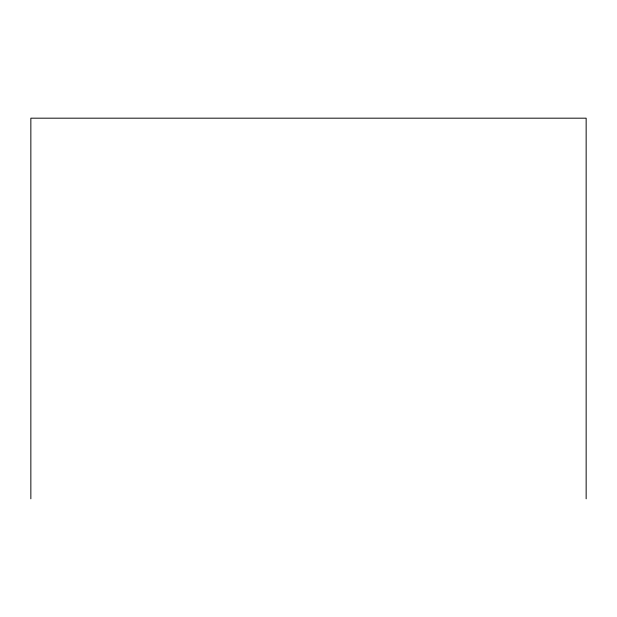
<?xml version="1.0" encoding="UTF-8"?>
<svg xmlns="http://www.w3.org/2000/svg" width="617" height="617" viewBox="0 0 617 617"><rect width="100%" height="100%" fill="white"/><g stroke="black" fill="none" stroke-linecap="round" stroke-linejoin="round"><path stroke-width="0.93" d="M586.15 498.821L586.15 118.179L30.85 118.179L30.85 498.821"/></g></svg>
